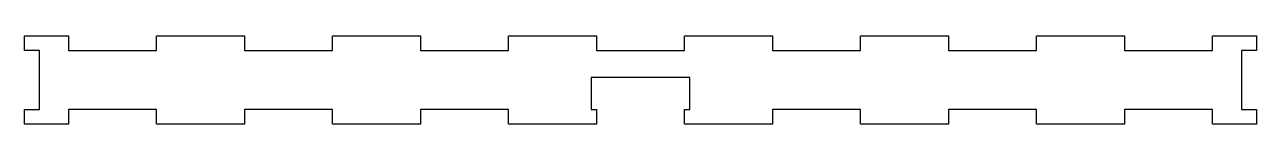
# Model space of a CAD drawing. Header units: millimetres. Extents: x -125 to 125, y 90 to 108.
import ezdxf

# ---------------------------------------------------------------- set-up
doc = ezdxf.new("R2010")
doc.units = ezdxf.units.MM
doc.layers.get('0').update_dxf_attribs({"linetype": 'CONTINUOUS'})

msp = doc.modelspace()

# ---------------------------------------------------------------- linework, layer by layer
msp.add_lwpolyline([(122, 93), (125, 93), (125, 90), (116.07, 90), (116.07, 93), (98.21, 93), (98.21, 90), (80.36, 90), (80.36, 93), (62.5, 93), (62.5, 90), (44.64, 90), (44.64, 93), (26.79, 93), (26.79, 90), (8.93, 90), (8.93, 93), (10, 93), (10, 99.5), (-10, 99.5), (-10, 93), (-8.93, 93), (-8.93, 90), (-26.79, 90), (-26.79, 93), (-44.64, 93), (-44.64, 90), (-62.5, 90), (-62.5, 93), (-80.36, 93), (-80.36, 90), (-98.21, 90), (-98.21, 93), (-116.07, 93), (-116.07, 90), (-125, 90), (-125, 93), (-122, 93), (-122, 105), (-125, 105), (-125, 108), (-116.07, 108), (-116.07, 105), (-98.21, 105), (-98.21, 108), (-80.36, 108), (-80.36, 105), (-62.5, 105), (-62.5, 108), (-44.64, 108), (-44.64, 105), (-26.79, 105), (-26.79, 108), (-8.93, 108), (-8.93, 105), (8.93, 105), (8.93, 108), (26.79, 108), (26.79, 105), (44.64, 105), (44.64, 108), (62.5, 108), (62.5, 105), (80.36, 105), (80.36, 108), (98.21, 108), (98.21, 105), (116.07, 105), (116.07, 108), (125, 108), (125, 105), (122, 105)], close=True)

doc.saveas('drawing.dxf')
